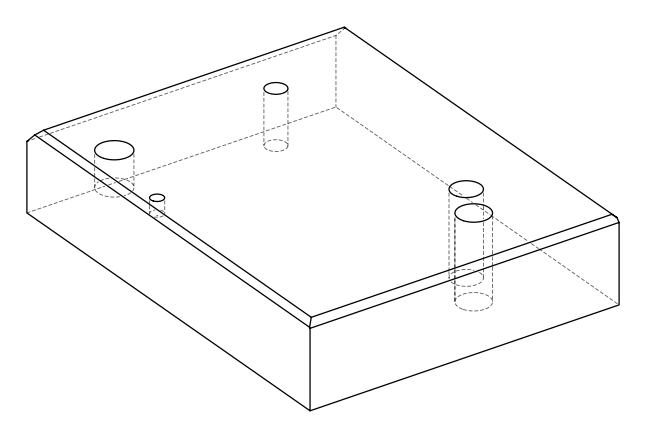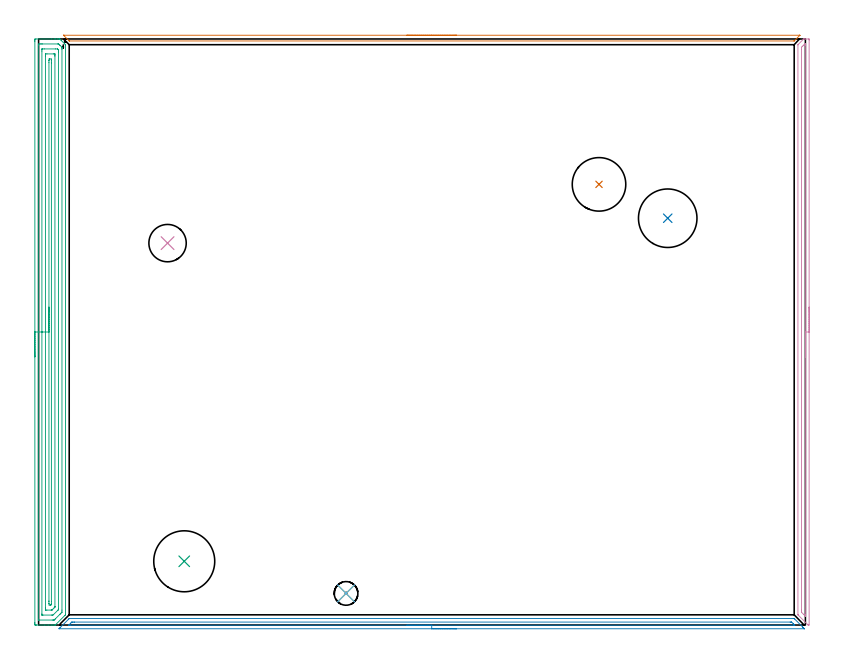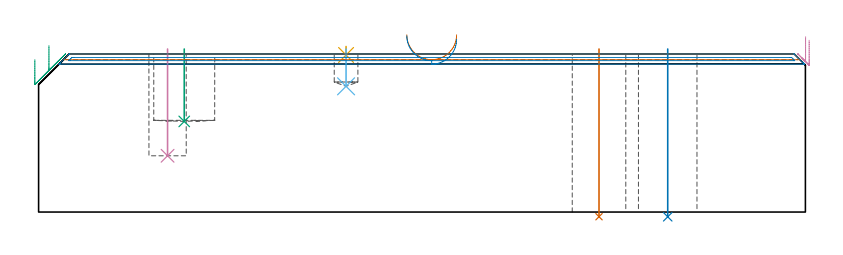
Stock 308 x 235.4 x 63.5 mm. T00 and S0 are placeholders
(PLAN: 10 operations, 6 tool changes, 21.8 min)
(1 INDEXABLE_INSERT_DRILL_THROUGH_HOLE_FROM_SOLID | STEP1HOLE | NXT0302_014 | 0.27 min | 23036 mm3)
(2 INDEXABLE_INSERT_DRILL_THROUGH_HOLE_FROM_SOLID_1 | STEP1HOLE_1 | NXT0302_018 | 0.27 min | 27522 mm3)
(3 INDEXABLE_INSERT_DRILL_BLIND_HOLE_FROM_SOLID | STEP1POCKET | NXT0302_020 | 0.12 min | 12632 mm3)
(4 INDEXABLE_INSERT_DRILL_BLIND_HOLE_FROM_SOLID_1 | STEP1POCKET_2 | UGT0302_001 | 0.17 min | 7217 mm3)
(5 SPOT_DRILL | STEP1POCKET_1 | NXT0321_9005460120000 | 0.03 min | 1 mm3)
(6 DRILL_BLIND_HOLE_INTO_CENTER | STEP1POCKET_1 | NXT0301_066 | 0.06 min | 834 mm3)
(7 AREA_MILL | FG_CHAMFER_SURFACE | UGT0205_001 | 2.51 min | 792 mm3)
(8 AREA_MILL_1 | FG_CHAMFER_SURFACE_1 | UGT0205_001 | 4.89 min | 2548 mm3)
(9 AREA_MILL_2 | FG_CHAMFER_SURFACE_2 | UGT0205_001 | 9.59 min | 17752 mm3)
(10 AREA_MILL_3 | FG_CHAMFER_SURFACE_3 | UGT0205_001 | 3.9 min | 2346 mm3)
(TOOL NXT0302_014 | Index. Insert Drill 21.5mm [880-D2150L25-03] | D21.5 PA176 FL65 Z2)
(TOOL NXT0302_018 | Index. Insert Drill 23.5mm [880-D2350L25-03] | D23.5 PA176 FL71 Z2)
(TOOL NXT0302_020 | Index. Insert Drill 24.5mm [880-D2450L25-03] | D24.5 PA176 FL74 Z2)
(TOOL UGT0302_001 | Indexable Insert Drill 15mm | D15 PA180 FL50 Z2)
(TOOL NXT0321_9005460120000 | NC Spot Drill, 142deg, 12mm, Carbide, Uncoated | D12 PA142 FL30 Z2)
(TOOL NXT0301_066 | Carbide Drill 9.5mm [860.1-0950-029A1-MM 2214] | D9.5 PA140 FL47 Z2)
(TOOL UGT0205_001 | Chamfer Mill 20 x 3 x 45 deg. | D20 FL50 Z2)
(OP 1 INDEXABLE_INSERT_DRILL_THROUGH_HOLE_FROM_SOLID)
G17 G21 G94 G90
T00 M6
G54
G17 G0 G90 X225.1 Y177. S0 M3
G43 Z73.5 H1
G94 G81 G98 Z-1.875 F250. R65.5
G80
M5
M2
(OP 2 INDEXABLE_INSERT_DRILL_THROUGH_HOLE_FROM_SOLID_1)
G17 G21 G94 G90
T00 M6
G54
G17 G0 G90 X252.7 Y163.4 S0 M3
G43 Z73.5 H1
G94 G81 G98 Z-1.91 F250. R65.5
G80
M5
M2
(OP 3 INDEXABLE_INSERT_DRILL_BLIND_HOLE_FROM_SOLID)
G17 G21 G94 G90
T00 M6
G54
G17 G0 G90 X58.5 Y25.6 S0 M3
G43 Z73.5 H1
G94 G81 G98 Z36.4 F250. R65.5
G80
M5
M2
(OP 4 INDEXABLE_INSERT_DRILL_BLIND_HOLE_FROM_SOLID_1)
G17 G21 G94 G90
T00 M6
G54
G17 G0 G90 X51.8 Y153.4 S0 M3
G43 Z73.5 H0
G94 G81 G98 Z22.6 F250. R65.5
G80
M5
M2
(OP 5 SPOT_DRILL)
G17 G21 G94 G90
T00 M6
G54
G17 G0 G90 X123.5 Y12.7 S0 M3
G43 Z73.5 H0
G94 G81 G98 Z63.091 F250. R66.5
G80
M5
M2
(OP 6 DRILL_BLIND_HOLE_INTO_CENTER)
G17 G21 G94 G90
T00 M6
G54
G17 G0 G90 X123.5 Y12.7 S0 M3
G43 Z73.5 H1
G94 G81 G98 Z50.5 F250. R65.5
G80
M5
M2
(OP 7 AREA_MILL)
G17 G21 G94 G90
T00 M6
G54
G17 G0 G90 X147.9 Y236.9 S1061 M3
G43 Z73.5 H0
Z71.2
G94 G1 X147.938 Z70.328 F250.
X148.052 Z69.463
X148.241 Z68.612
X148.503 Z67.78
X148.837 Z66.974
X149.24 Z66.2
X149.709 Z65.464
X150.24 Z64.772
X150.829 Z64.129
X151.472 Z63.54
X152.164 Z63.008
X152.9 Z62.54
X153.674 Z62.137
X154.48 Z61.803
X155.312 Z61.541
X156.164 Z61.352
X157.029 Z61.238
X157.9 Z61.2
X305.638 Y236.899 Z61.199
X305.709 Y236.898 Z61.198
X305.765 Y236.896 Z61.196
X305.778 Y236.893 Z61.198
X305.783 Y236.891 Z61.199
X305.759 Y236.855 Z61.237
X305.678 Y236.776 Z61.32
X305.638 Y236.736 Z61.361
X303.66 Y234.76 Z63.339
X303.532 Y234.634 Z63.462
X303.495 Y234.604 Z63.489
X303.406 Y234.6 Z63.5
X12.394
X12.305 Y234.604 Z63.489
X12.268 Y234.634 Z63.462
X12.139 Y234.76 Z63.339
X10.122 Y236.776 Z61.32
X10.041 Y236.855 Z61.237
X10.017 Y236.891 Z61.199
X10.022 Y236.893 Z61.198
X10.035 Y236.896 Z61.196
X10.091 Y236.898 Z61.198
X10.162 Y236.899 Z61.199
X10.32 Y236.9 Z61.2
X157.9
X158.772 Z61.238
X159.637 Z61.352
X160.488 Z61.541
X161.32 Z61.803
X162.126 Z62.137
X162.9 Z62.54
X163.636 Z63.008
X164.328 Z63.54
X164.971 Z64.129
X165.561 Z64.772
X166.092 Z65.464
X166.56 Z66.2
X166.963 Z66.974
X167.297 Z67.78
X167.559 Z68.612
X167.748 Z69.463
X167.862 Z70.328
X167.9 Z71.2
G0 Z73.5
M5
M2
(OP 8 AREA_MILL_1)
G17 G21 G94 G90
T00 M6
G54
G17 G0 G90 X167.9 Y-1.5 S1061 M3
G43 Z73.5 H0
Z69.4
G94 G1 X167.862 Z68.528 F250.
X167.748 Z67.664
X167.559 Z66.812
X167.297 Z65.98
X166.963 Z65.174
X166.56 Z64.4
X166.092 Z63.664
X165.56 Z62.972
X164.971 Z62.329
X164.328 Z61.74
X163.636 Z61.208
X162.9 Z60.74
X162.126 Z60.337
X161.32 Z60.003
X160.488 Z59.741
X159.637 Z59.552
X158.772 Z59.438
X157.9 Z59.4
X8.271
X8.207 Y-1.497
X8.213 Y-1.486 Z59.411
X8.506 Y-1.192 Z59.703
X8.643 Y-1.056 Z59.842
X8.81 Y-0.889 Z60.009
X11.934 Y2.235 Z63.134
X12.12 Y2.42 Z63.319
X12.269 Y2.567 Z63.463
X12.305 Y2.595 Z63.49
X12.381 Y2.6 Z63.5
X303.419
X303.495 Y2.595 Z63.49
X303.531 Y2.567 Z63.463
X303.68 Y2.42 Z63.319
X306.859 Y-0.757 Z60.139
X306.99 Y-0.889 Z60.009
X307.157 Y-1.056 Z59.842
X307.295 Y-1.192 Z59.703
X307.437 Y-1.336 Z59.562
X307.587 Y-1.486 Z59.411
X307.593 Y-1.497 Z59.4
X307.594 Y-1.499 Z59.399
X307.529 Y-1.5 Z59.4
X307.437
X157.9
Y-0.086 Z60.814
X12.74 Y-0.085 Z60.815
X12.381 Y-0.084 Z60.816
X12.135 Y-0.081 Z60.819
X12.09 Y-0.079 Z60.821
X12.107 Y-0.054 Z60.846
X12.153 Y-0.004 Z60.896
X12.381 Y0.231 Z61.131
X12.984 Y0.833 Z61.733
X13.273 Y1.119 Z62.019
X13.339 Y1.178 Z62.078
X13.395 Y1.18 Z62.08
X13.517 Y1.183 Z62.083
X14.166 Y1.185 Z62.085
X14.408 Y1.186 Z62.086
X301.875 Y1.185 Z62.085
X302.201 Y1.184 Z62.084
X302.363 Y1.181 Z62.081
X302.441 Y1.179 Z62.079
X302.527 Y1.114 Z62.014
X303.098 Y0.55 Z61.45
X303.419 Y0.229 Z61.129
X303.695 Y-0.056 Z60.844
X303.716 Y-0.08 Z60.82
X303.688 Y-0.081 Z60.819
X303.599 Y-0.084 Z60.816
X303.419 Y-0.085 Z60.815
X303.178 Y-0.086 Z60.814
X157.9
X157.028 Z60.852
X156.164 Z60.966
X155.312 Z61.155
X154.48 Z61.417
X153.674 Z61.751
X152.9 Z62.154
X152.164 Z62.623
X151.472 Z63.154
X150.829 Z63.743
X150.24 Z64.386
X149.709 Z65.078
X149.24 Z65.814
X148.837 Z66.588
X148.503 Z67.394
X148.241 Z68.226
X148.052 Z69.078
X147.938 Z69.943
X147.9 Z70.814
G0 Z73.5
M5
M2
(OP 9 AREA_MILL_2)
G17 G21 G94 G90
T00 M6
G54
G17 G0 G90 X-1.5 Y107.7 S1061 M3
G43 Z73.5 H0
Z61.2
G94 G1 Y107.738 Z60.328 F250.
Y107.852 Z59.463
Y108.041 Z58.612
Y108.303 Z57.78
Y108.637 Z56.974
Y109.04 Z56.2
Y109.509 Z55.464
Y110.04 Z54.772
Y110.629 Z54.129
Y111.272 Z53.54
Y111.964 Z53.008
Y112.7 Z52.54
Y113.474 Z52.137
Y114.28 Z51.803
Y115.112 Z51.541
Y115.964 Z51.352
Y116.828 Z51.238
Y117.7 Z51.2
Y234.32
X-1.499 Y234.777 Z51.201
X-1.495 Y235.209 Z51.203
X-1.492 Y235.39 Z51.206
X-1.07 Y235.4 Z51.628
X5.09 Z57.785
X6.503 Z59.199
X6.85 Z59.545
X7.544 Z60.243
X8.17 Z60.869
X8.264 Y235.399 Z60.963
X8.508 Y235.39 Z61.204
X8.747 Y235.154 Z61.445
X9.05 Y234.851 Z61.747
X10.465 Y233.436 Z63.163
X10.702 Y233.197 Z63.4
X10.795 Y233.095 Z63.491
X10.8 Y232.989 Z63.5
Y4.198
X10.795 Y4.105 Z63.492
X10.622 Y3.921 Z63.319
X6.85 Y0.149 Z59.548
X6.712 Y0.01 Z59.405
X6.679 Y0.003 Z59.371
X6.503 Y0. Z59.202
X5.784 Z58.484
X5.09 Z57.785
X3.863 Z56.56
X2.45 Z55.146
X-0.803 Z51.894
X-1.07 Y0.002 Z51.628
X-1.285 Y0.005 Z51.412
X-1.492 Y0.01 Z51.206
X-1.495 Y0.191 Z51.203
X-1.499 Y0.623 Z51.201
X-1.5 Y1.06 Z51.2
Y117.7
X-0.086 Z52.614
X-0.085 Y232.883 Z52.615
X-0.084 Y232.989 Z52.616
X-0.079 Y233.374 Z52.621
X0.294 Y233.392 Z52.994
X0.69 Y233.397 Z53.39
X1.166 Y233.4 Z53.866
X1.57 Z54.27
X7.73 Y233.399 Z60.43
X7.865 Y233.398 Z60.565
X7.972 Y233.394 Z60.672
X8.042 Y233.39 Z60.742
X8.089 Y233.349 Z60.789
X8.459 Y232.989 Z61.159
X8.61 Y232.839 Z61.31
X9.345 Y232.096 Z62.045
X9.379 Y232.042 Z62.079
X9.381 Y231.997 Z62.081
X9.384 Y231.899 Z62.084
X9.385 Y231.702 Z62.085
X9.386 Y231.308 Z62.086
X9.385 Y5.985 Z62.085
X9.381 Y5.203 Z62.081
X9.379 Y5.149 Z62.079
X9.331 Y5.092 Z62.031
X8.972 Y4.724 Z61.672
X8.61 Y4.359 Z61.31
X8.53 Y4.279 Z61.23
X6.756 Y2.506 Z59.456
X6.66 Y2.411 Z59.36
X6.308 Y2.067 Z59.008
X6.261 Y2.023 Z58.961
X6.172 Y2.01 Z58.872
X5.97 Y2.006 Z58.67
X5.493 Y2.001 Z58.193
X0.214 Y2. Z52.914
X0.003 Y2.002 Z52.703
X-0.029 Y2.004 Z52.671
X-0.063 Y2.01 Z52.637
X-0.079 Y2.016 Z52.621
X-0.08 Y2.042 Z52.62
X-0.085 Y2.304 Z52.615
X-0.086 Y117.7 Z52.614
X1.328 Z54.028
X1.329 Y230.554 Z54.029
X1.331 Y231.202 Z54.031
X1.333 Y231.324 Z54.033
X1.335 Y231.378 Z54.035
X1.383 Y231.392 Z54.083
X1.57 Y231.395 Z54.27
X2.255 Y231.4 Z54.955
X6.85 Y231.399 Z59.55
X7.539 Y231.396 Z60.239
X7.582 Y231.39 Z60.282
X7.659 Y231.33 Z60.359
X7.73 Y231.267 Z60.43
X7.797 Y231.202 Z60.497
X7.867 Y231.124 Z60.567
X7.965 Y231.013 Z60.665
X7.967 Y230.961 Z60.667
X7.971 Y230.308 Z60.671
Y230.063
Y6.634
X7.969 Y6.31 Z60.669
X7.967 Y6.229 Z60.667
X7.965 Y6.192 Z60.665
X7.948 Y6.159 Z60.648
X7.786 Y5.985 Z60.486
X7.758 Y5.957 Z60.458
X5.97 Y4.17 Z58.67
X5.797 Y4.01 Z58.497
X5.627 Y4.006 Z58.327
X5.284 Y4.001 Z57.984
X1.764 Z54.464
X1.57 Y4.004 Z54.27
X1.376 Y4.01 Z54.076
X1.335 Y4.016 Z54.035
X1.333 Y4.051 Z54.033
X1.33 Y4.116 Z54.03
X1.329 Y4.198 Z54.029
X1.328 Y4.443 Z54.028
Y117.7
X2.743 Z55.443
Y228.521
X2.745 Y229.115 Z55.445
X2.748 Y229.316 Z55.448
X2.749 Y229.38 Z55.449
X2.79 Y229.39 Z55.49
X3.344 Y229.4 Z56.044
X5.984 Z58.684
X6.403 Y229.395 Z59.103
X6.507 Y229.391 Z59.207
X6.551 Y229.387 Z59.251
X6.553 Y229.352 Z59.253
X6.555 Y229.26 Z59.255
X6.557 Y228.818 Z59.257
Y228.521
Y7.475
X6.556 Y7.325 Z59.256
X6.553 Y7.251 Z59.253
X6.551 Y7.218 Z59.251
X6.537 Y7.197 Z59.237
X6.229 Y6.879 Z58.929
X5.655 Y6.305 Z58.355
X5.465 Y6.117 Z58.165
X5.395 Y6.051 Z58.095
X5.356 Y6.017 Z58.056
X5.306 Y6.01 Z58.006
X5.09 Y6.001 Z57.79
X5.076 Y6. Z57.776
X3.316 Z56.016
X2.897 Y6.005 Z55.597
X2.792 Y6.009 Z55.492
X2.749 Y6.013 Z55.449
X2.747 Y6.048 Z55.447
X2.745 Y6.14 Z55.445
X2.743 Y6.582 Z55.443
Y6.879
Y117.7
X4.157 Z56.857
Y225.894
X4.16 Y226.733 Z56.86
X4.161 Y226.783 Z56.861
X4.21 Y227.39 Z56.91
X4.439 Y227.395 Z57.139
X5.09 Y227.39 Z57.79
X5.138 Y226.733 Z57.838
X5.141 Y226.682 Z57.841
X5.143 Y225.84 Z57.843
Y225.786
Y9.506
X5.139 Y8.667 Z57.839
X5.137 Y8.619 Z57.837
X5.09 Y8.2 Z57.79
X4.949 Y8.059 Z57.649
X4.911 Y8.021 Z57.611
X4.858 Y8.008 Z57.558
X4.21 Y8.01 Z56.91
X4.162 Y8.667 Z56.862
X4.159 Y8.718 Z56.859
X4.157 Y9.56 Z56.857
Y9.614
Y117.7
Y118.572 Z56.895
Y119.437 Z57.009
Y120.288 Z57.198
Y121.12 Z57.46
Y121.926 Z57.794
Y122.7 Z58.197
Y123.436 Z58.665
Y124.128 Z59.196
Y124.771 Z59.786
Y125.36 Z60.429
Y125.892 Z61.121
Y126.36 Z61.857
Y126.763 Z62.631
Y127.097 Z63.437
Y127.359 Z64.269
Y127.548 Z65.12
Y127.662 Z65.985
Y127.7 Z66.857
G0 Z73.5
M5
M2
(OP 10 AREA_MILL_3)
G17 G21 G94 G90
T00 M6
G54
G17 G0 G90 X309.5 Y127.7 S1061 M3
G43 Z73.5 H0
Z69.
G94 G1 Y127.662 Z68.128 F250.
Y127.548 Z67.264
Y127.359 Z66.412
Y127.097 Z65.58
Y126.763 Z64.774
Y126.36 Z64.
Y125.891 Z63.264
Y125.36 Z62.572
Y124.771 Z61.929
Y124.128 Z61.34
Y123.436 Z60.808
Y122.7 Z60.34
Y121.926 Z59.937
Y121.12 Z59.603
Y120.288 Z59.341
Y119.436 Z59.152
Y118.572 Z59.038
Y117.7 Z59.
Y0.
X309.259 Z59.24
X309.1 Y0.003 Z59.399
X309.096 Z59.402
X305.15 Y3.951 Z63.35
X305.035 Y4.069 Z63.462
X305.005 Y4.107 Z63.49
X305. Y4.198 Z63.5
Y232.989
X305.004 Y233.094 Z63.489
X305.11 Y233.211 Z63.388
X307.123 Y235.224 Z61.375
X307.25 Y235.347 Z61.248
X307.296 Y235.39 Z61.201
X307.597 Y235.399 Z60.897
X307.947 Y235.4 Z60.552
X309.365 Z59.131
X309.491 Y235.397 Z59.005
X309.496 Y235.224 Z59.004
X309.5 Y234.98 Z59.
Y117.7
X308.086 Z60.414
Y4.198
X308.084 Y3.803 Z60.416
X308.082 Y3.605 Z60.418
X308.079 Y3.508 Z60.421
X308.075 Y3.487 Z60.425
X308.04 Y3.52 Z60.46
X307.352 Y4.198 Z61.148
X307.25 Y4.3 Z61.25
X306.469 Y5.092 Z62.031
X306.421 Y5.149 Z62.079
X306.419 Y5.198 Z62.081
X306.416 Y5.303 Z62.084
X306.415 Y5.514 Z62.085
X306.414 Y5.937 Z62.086
X306.415 Y231.202 Z62.085
X306.42 Y232.041 Z62.08
X306.425 Y232.064 Z62.075
X306.451 Y232.096 Z62.049
X306.851 Y232.5 Z61.649
X307.25 Y232.9 Z61.25
X307.587 Y233.231 Z60.913
X307.745 Y233.383 Z60.755
X307.974 Y233.39 Z60.526
X308.079 Y233.379 Z60.421
X308.086 Y232.941 Z60.414
Y117.7
Y116.828 Z60.452
Y115.963 Z60.566
Y115.112 Z60.755
Y114.28 Z61.017
Y113.474 Z61.351
Y112.7 Z61.754
Y111.964 Z62.223
Y111.272 Z62.754
Y110.629 Z63.343
Y110.04 Z63.986
Y109.508 Z64.678
Y109.04 Z65.414
Y108.637 Z66.188
Y108.303 Z66.994
Y108.041 Z67.826
Y107.852 Z68.678
Y107.738 Z69.543
Y107.7 Z70.414
G0 Z73.5
M5
M2
